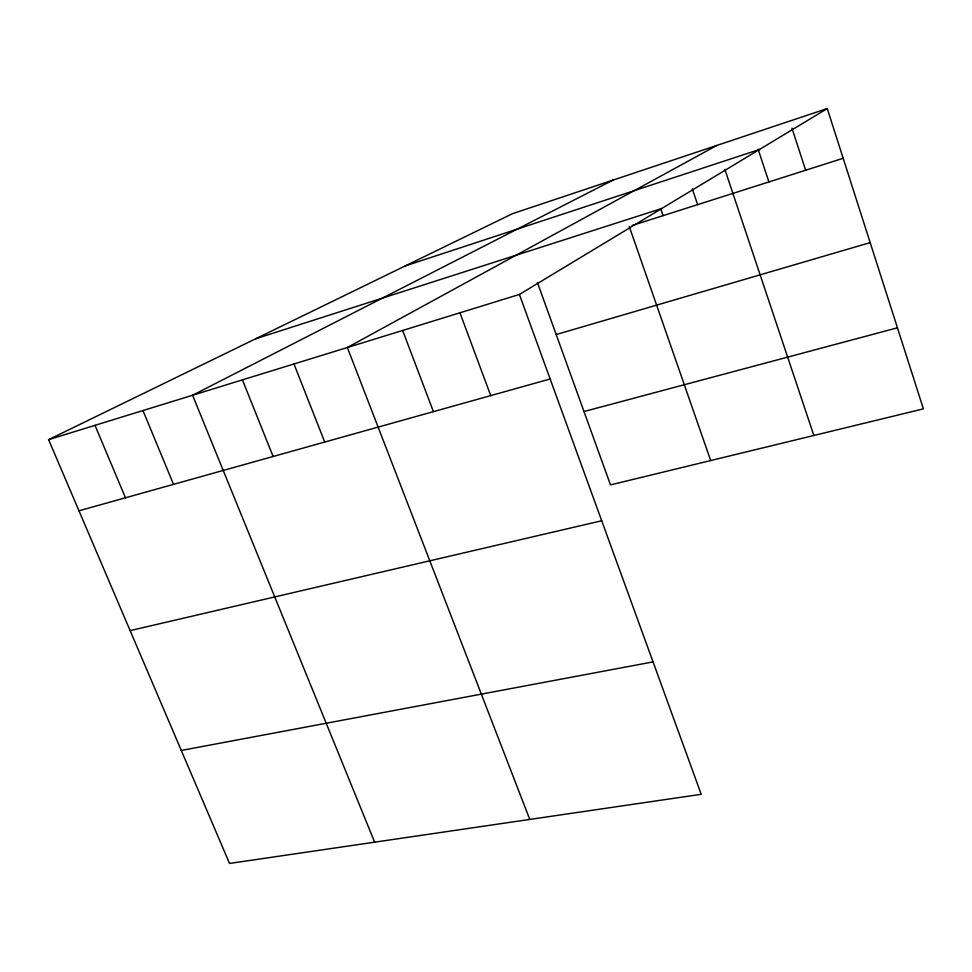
<?xml version="1.0" encoding="UTF-8"?>
<svg xmlns="http://www.w3.org/2000/svg" width="972" height="972" viewBox="0 0 972 972"><rect width="100%" height="100%" fill="white"/><g stroke="black" fill="none" stroke-linecap="round" stroke-linejoin="round"><path stroke-width="1.46" d="M519.4 294.455L701.213 794.306L229.526 863.44L48.6 439.648L519.4 294.455L827.257 108.56L923.4 408.86L610.489 484.907L537.407 282.512M716.862 145.436L347.356 347.514L529.776 819.432M613.113 180.075L192.59 395.24L374.645 842.165M48.6 439.648L512.548 213.658L827.257 108.56M405.263 265.915L759.497 149.481M255.733 338.754L661.713 208.518M632.055 225.528L843.174 158.278M556.191 334.55L870.171 242.623M78.975 510.81L550.14 378.983M583.99 411.533L897.448 327.807M130.126 630.621L601.717 520.761M181.29 750.457L653.05 661.896M95.001 425.347L125.473 497.798M142.969 410.548L173.526 484.36M242.417 379.882L273.12 456.488M293.981 363.978L324.721 442.053M402.639 330.468L433.427 411.642M459.95 312.79L490.726 395.604M629.236 226.427L710.69 460.558M660.656 208.543L663.098 215.638M692.283 188.823L697.641 204.63M724.881 169.42L813.856 435.48M758.075 149.105L768.901 181.934M791.961 128.134L805.642 170.234"/></g></svg>
